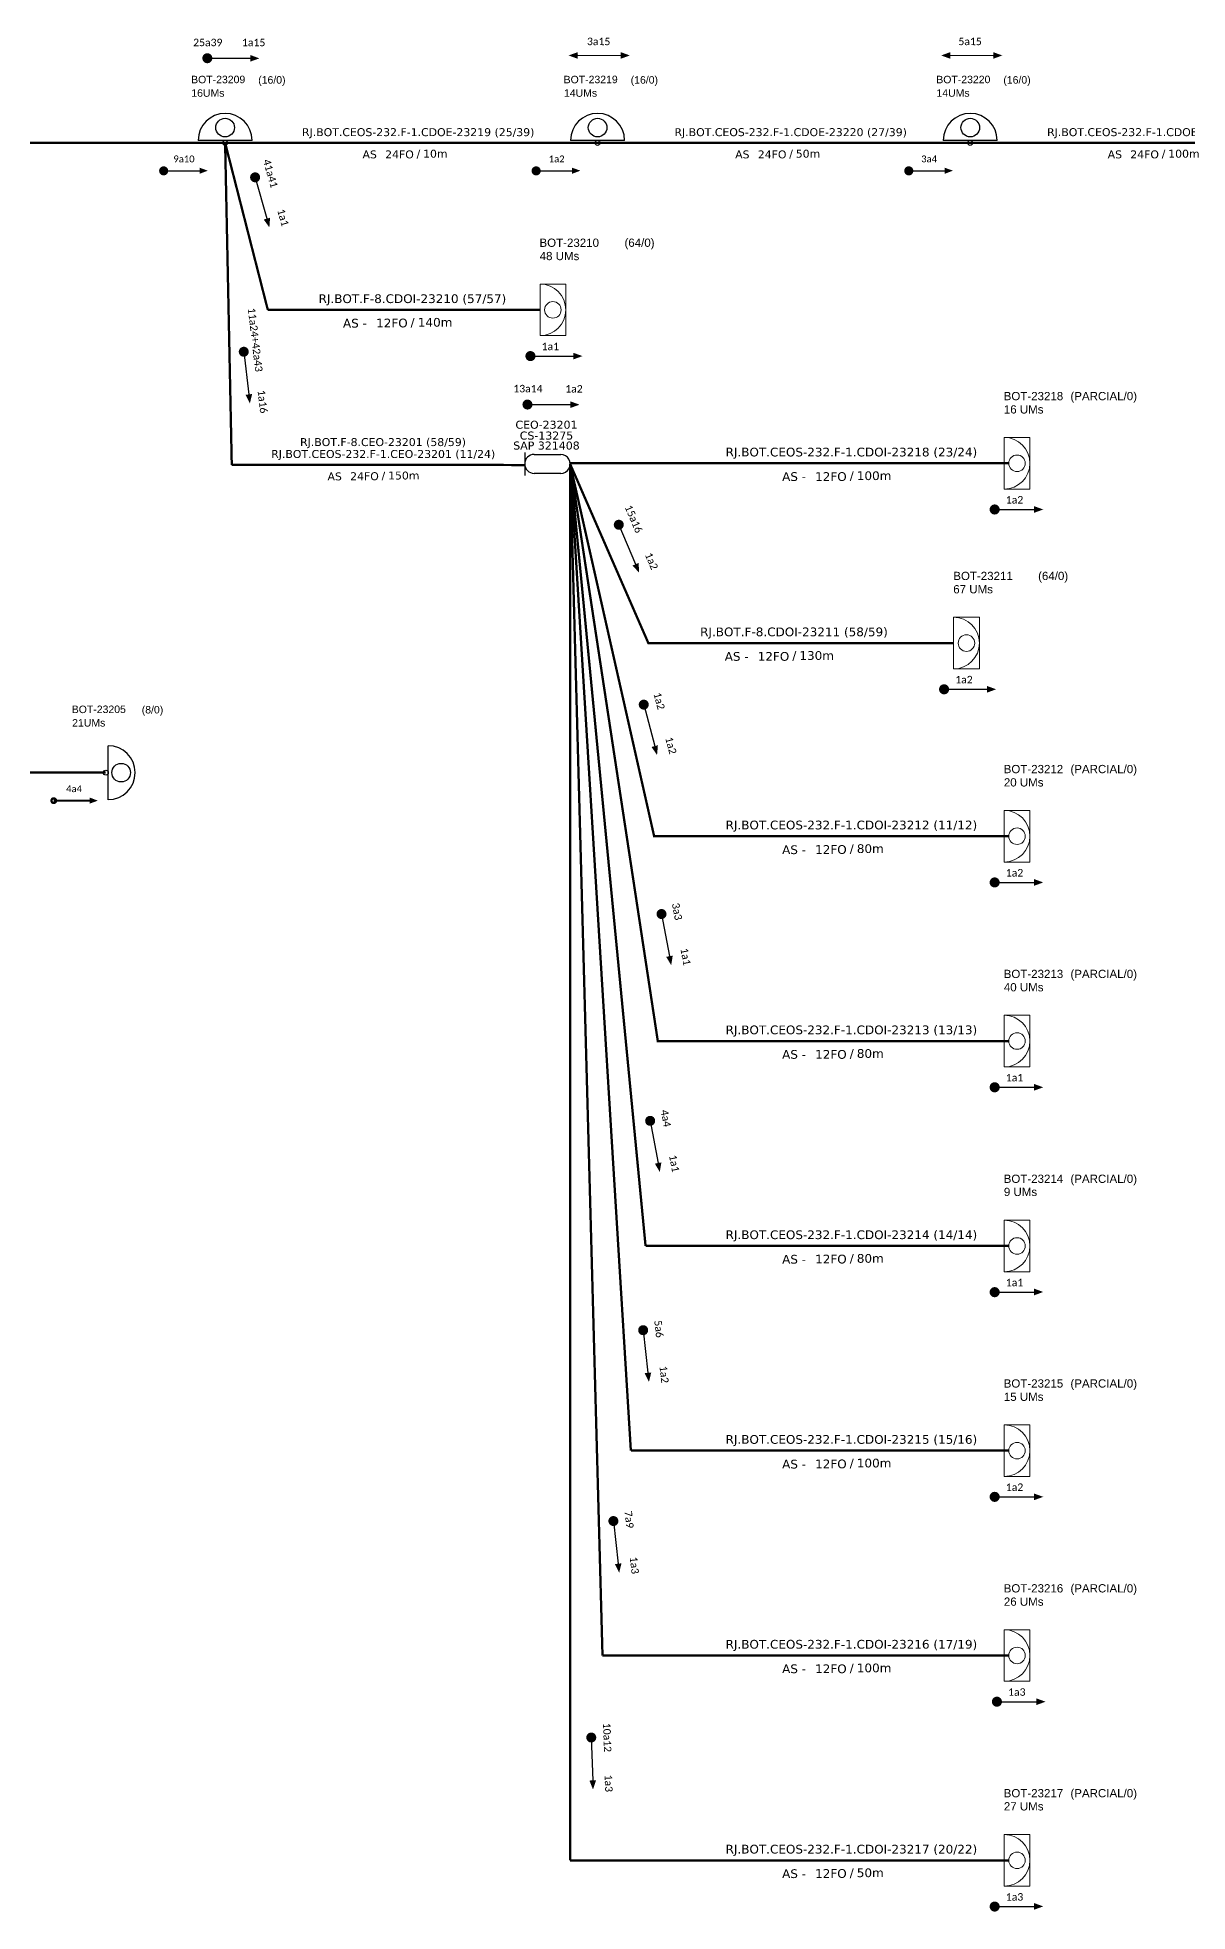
# Model space of a CAD drawing. Header units: metres. Extents: x -0.1 to 58.9, y -0.1 to 41.6.
# Drawn here: x 25.34 to 31.91, y 10.44 to 21.15 of the extents above; entities that cross this region are included whole.
import ezdxf
from ezdxf.enums import TextEntityAlignment as Align

# ---------------------------------------------------------------- set-up
doc = ezdxf.new("R2010")
doc.units = ezdxf.units.M
for name, color, linetype, lineweight in [("20.0-LEGENDA DOS CDO'S", 1, 'Continuous', 0), ('20.1-CDO_INTERIOR', 1, 'Continuous', 0), ('40.1-ETIQUETAS', 1, 'Continuous', 20)]:
    doc.layers.add(name, color=color, linetype=linetype, lineweight=lineweight)
for name, color, linetype in [('20.5-CEO', 1, 'Continuous'), ('CD a instalar', 1, 'Continuous'), ('SETA', 7, 'Continuous'), ('texto', 255, 'Continuous')]:
    doc.layers.add(name, color=color, linetype=linetype)
doc.styles.add('ARIAL', font='arial.ttf')
doc.styles.add('siredit', font='verdana.ttf')
doc.styles.get("Standard").update_dxf_attribs({"font": 'arial.ttf'})
doc.linetypes.add('FENCELINE1', pattern='A,0.25,-0.1,[133,ltypeshp.shx,S=0.1,R=0,X=-0.1,Y=0],-0.1,1', length=1.45)

# ---------------------------------------------------------------- blocks, each defined once
blk = doc.blocks.new('SETA1')
at = {"const_width": 1.1}
blk.add_lwpolyline([(-5.28, 0, 1), (-4.18, 0, 1)], format="xyb", close=True, dxfattribs=at)
at = {"layer": 'SETA'}
blk.add_lwpolyline([(-4.73, 0), (4.73, 0)], dxfattribs=at)
blk.add_solid([(4.73, 0.73), (6.74, 0), (4.73, -0.73)], dxfattribs=at)
blk = doc.blocks.new('CDOE-TEXTO PADRÃO')
at = {"layer": "20.0-LEGENDA DOS CDO'S", "color": 0, "style": 'ARIAL'}
for tag, p in [('CDO_N', (0.49, 7.39)), ('CORDOALHA', (0.5, 4.33)), ('SAP', (0.51, 1.67)), ('SPLITER_1', (0.59, -0.91)), ('SPLITER_2', (0.6, -3.55)), ('(XX-XX_F)S', (0.54, -8.29)), ('(XX-XX_L)S', (0.55, -10.83)), ('UMS', (0.55, -13.15))]:
    blk.add_attdef(tag, p, '', height=1.7, rotation=0.118, dxfattribs=at)
blk.add_attdef('FIBRAS_UTILIZADAS', text='', height=1.7, rotation=0.118, dxfattribs=at).set_placement((19.77, 7.43), align=Align.CENTER)
blk = doc.blocks.new('ETIQUETA_RS5F')
at = {"layer": '40.1-ETIQUETAS', "color": 0, "style": 'siredit'}
blk.add_text('/', height=1.5, dxfattribs=at).set_placement((1.58, -1.95), align=Align.MIDDLE_RIGHT)
for tag, p in [('ETIQUETA_R_PRIMARIA', (1.21, 4.1)), ('ETIQUETA_R_SECUNDARIA', (1.21, 2.1)), ('F_ATIVAS/F_MORTAS', (1.14, -4.24))]:
    blk.add_attdef(tag, text='', height=1.5, dxfattribs=at).set_placement(p, align=Align.MIDDLE_CENTER)
for tag, p in [('TIPO_CABO', (-6.58, -2.12)), ('CAP_CABO', (0.4, -2.09))]:
    blk.add_attdef(tag, text='', height=1.5, dxfattribs=at).set_placement(p, align=Align.MIDDLE_RIGHT)
blk.add_attdef('METROS', text='', height=1.5, dxfattribs=at).set_placement((2.14, -1.95), align=Align.MIDDLE_LEFT)
for tag, p in [('FUSÃO_1', (0.85, -8.39)), ('FUSÃO_2', (0.85, -10.6)), ('FUSÃO_3', (0.85, -12.93)), ('FUSÃO_4', (0.85, -15.14)), ('FUSÃO_5', (0.85, -17.16))]:
    blk.add_attdef(tag, text='', height=1.5, dxfattribs=at).set_placement(p, align=Align.CENTER)
blk = doc.blocks.new('CDOI_INT')
at = {"layer": '20.1-CDO_INTERIOR', "color": 0, "lineweight": 18}
blk.add_lwpolyline([(4.25, -4.25), (4.25, 4.25), (0, 4.25), (0, -4.25)], close=True, dxfattribs=at)
blk.add_circle((2.12, 0), 1.36, dxfattribs=at)
blk.add_arc((0, 0), 4.25, 270, 90, dxfattribs=at)
at = {"layer": "20.0-LEGENDA DOS CDO'S", "color": 0, "style": 'ARIAL'}
for tag, p in [('CDO_N', (-0.08, 10.38)), ('SURVEY', (-0.08, 8.2)), ('SPLITER_1', (21.18, 10.38)), ('SPLITER_2', (21.19, 8.68)), ('SAP', (-0.08, 6.23)), ('1:XX', (5.94, -2.22)), ('UMS', (5.94, -4.24))]:
    blk.add_attdef(tag, p, '', height=1.36, dxfattribs=at)
blk.add_attdef('FIBRAS_UTILIZADAS', text='', height=1.36, dxfattribs=at).set_placement((15.34, 10.38), align=Align.CENTER)
blk = doc.blocks.new('CEO_CT_DRT')
at = {"layer": '20.5-CEO', "color": 0}
for p, q in [((-1.56, 1.26), (1.8, 1.26)), ((1.8, -1.13), (-1.56, -1.13))]:
    blk.add_line(p, q, dxfattribs=at)
blk.add_lwpolyline([(-2.75, 1.51), (-2.75, -1.38)], dxfattribs=at)
for centre, start, end in [((-1.56, 0.07), 90, 270), ((1.8, 0.07), 270, 90)]:
    blk.add_arc(centre, 1.2, start, end, dxfattribs=at)
at = {"layer": '20.5-CEO', "color": 7, "style": 'siredit'}
for tag, p in [('CEO_Nº', (0.12, 5.61)), ('LOCAL', (0.12, 4.23)), ('SAP', (0.12, 2.97)), ('FIBRAS_RESERVA', (0.12, -1.94))]:
    blk.add_attdef(tag, text='', height=1.01, dxfattribs=at).set_placement(p, align=Align.TOP_CENTER)

msp = doc.modelspace()

# ---------------------------------------------------------------- linework, layer by layer
at = {"color": 7}
msp.add_line((30.827, 20.56), (30.518, 20.56), dxfattribs=at)
for points, const_width in [([(26.052, 20.386, 1), (26.078, 20.386, 1)], 0.0259), ([(28.18, 20.386, 1), (28.206, 20.386, 1)], 0.0259), ([(30.309, 20.386, 1), (30.335, 20.386, 1)], 0.0259), ([(28.146, 19.328, 1), (28.175, 19.328, 1)], 0.0285), ([(30.798, 18.452, 1), (30.827, 18.452, 1)], 0.0285), ([(30.509, 17.425, 1), (30.538, 17.425, 1)], 0.0285), ([(30.798, 16.322, 1), (30.827, 16.322, 1)], 0.0285), ([(30.798, 15.152, 1), (30.827, 15.152, 1)], 0.0285), ([(30.798, 13.982, 1), (30.827, 13.982, 1)], 0.0285), ([(30.798, 12.813, 1), (30.827, 12.813, 1)], 0.0285), ([(30.811, 11.643, 1), (30.84, 11.643, 1)], 0.0285), ([(30.798, 10.473, 1), (30.827, 10.473, 1)], 0.0285)]:
    msp.add_lwpolyline(points, format="xyb", close=True, dxfattribs=dict(const_width=const_width))
for centre, radius in [((30.673, 20.633), 0.0532), ((30.673, 20.546), 0.0143)]:
    msp.add_circle(centre, radius, dxfattribs=at)
msp.add_arc((30.673, 20.56), 0.154, 0, 180, dxfattribs=at)
at = {"layer": 'CD a instalar', "color": 7, "linetype": 'FENCELINE1', "ltscale": 7}
for p, q in [((26.57, 20.56), (26.262, 20.56)), ((28.698, 20.56), (28.39, 20.56)), ((25.748, 16.794), (25.748, 17.103))]:
    msp.add_line(p, q, dxfattribs=at)
at = {"layer": 'CD a instalar', "color": 7, "linetype": 'FENCELINE1', "ltscale": 7, "const_width": 0.0133}
for points in [[(21.477, 20.546), (26.416, 20.546)], [(26.416, 20.546), (26.66, 19.592)], [(26.416, 20.546), (26.454, 18.707)], [(26.416, 20.546), (28.544, 20.546)], [(28.544, 20.546), (30.673, 20.546)], [(30.673, 20.546), (32.801, 20.546)], [(26.66, 19.592), (28.215, 19.592)], [(26.454, 18.707), (28.128, 18.706)], [(28.387, 18.712), (28.834, 17.689), (30.578, 17.689)], [(23.606, 16.949), (25.734, 16.949)], [(25.437, 16.789), (25.659, 16.789)]]:
    msp.add_lwpolyline(points, dxfattribs=at)
at = {"layer": 'CD a instalar', "color": 8, "linetype": 'FENCELINE1', "ltscale": 7}
for points in [[(28.387, 18.716, 0.0133, 0.0133, 0), (28.387, 18.716, 0.0133, 0.0133, 0), (30.894, 18.716, 0.0133, 0.0133, 0)], [(28.387, 18.712, 0.0133, 0.0133, 0), (28.867, 16.586, 0.0133, 0.0133, 0), (30.894, 16.586, 0.0133, 0.0133, 0)], [(28.387, 18.712, 0.0133, 0.0133, 0), (28.888, 15.416, 0.0133, 0.0133, 0), (30.894, 15.416, 0.0133, 0.0133, 0)], [(28.387, 18.712, 0.0133, 0.0133, 0), (28.818, 14.246, 0.0133, 0.0133, 0)], [(28.387, 18.712, 0.0133, 0.0133, 0), (28.734, 13.077, 0.0133, 0.0133, 0)], [(28.818, 14.246, 0.0133, 0.0133, 0), (28.818, 14.246, 0.0133, 0.0133, 0), (30.894, 14.247, 0.0133, 0.0133, 0)], [(28.734, 13.077, 0.0133, 0.0133, 0), (28.734, 13.077, 0.0133, 0.0133, 0), (30.894, 13.077, 0.0133, 0.0133, 0)], [(28.572, 11.907, 0.0133, 0.0133, 0), (28.572, 11.907, 0.0133, 0.0133, 0), (30.894, 11.907, 0.0133, 0.0133, 0)], [(28.387, 10.737, 0.0133, 0.0133, 0), (28.387, 10.737, 0.0133, 0.0133, 0), (30.894, 10.737, 0.0133, 0.0133, 0)]]:
    msp.add_lwpolyline(points, format="xyseb", dxfattribs=at)
at = {"layer": 'CD a instalar', "color": 8, "linetype": 'FENCELINE1', "ltscale": 7, "const_width": 0.0133}
for points in [[(28.572, 11.907), (28.387, 18.712)], [(28.387, 10.737), (28.387, 18.712)]]:
    msp.add_lwpolyline(points, dxfattribs=at)
at = {"layer": 'CD a instalar', "color": 7, "linetype": 'FENCELINE1', "ltscale": 7, "const_width": 0.0133}
msp.add_lwpolyline([(25.424, 16.789, 1), (25.45, 16.789, 1)], format="xyb", close=True, dxfattribs=at)
at = {"layer": 'CD a instalar', "color": 7, "linetype": 'FENCELINE1', "ltscale": 7}
for centre, radius in [((26.416, 20.633), 0.0532), ((28.544, 20.633), 0.0532), ((26.416, 20.546), 0.0143), ((28.544, 20.546), 0.0143), ((25.734, 16.949), 0.0143), ((25.822, 16.949), 0.0532)]:
    msp.add_circle(centre, radius, dxfattribs=at)
for centre, start, end in [((26.416, 20.56), 0, 180), ((28.544, 20.56), 0, 180), ((25.748, 16.949), 270, 90)]:
    msp.add_arc(centre, 0.154, start, end, dxfattribs=at)
msp.add_solid([(25.642, 16.807), (25.689, 16.789), (25.642, 16.772)], dxfattribs=at)
at = {"layer": 'SETA'}
for points in [[(28.431, 21.046), (28.676, 21.045)], [(30.559, 21.046), (30.804, 21.045)], [(26.065, 20.386), (26.288, 20.386)], [(28.193, 20.386), (28.416, 20.386)], [(30.322, 20.386), (30.544, 20.386)], [(28.16, 19.328), (28.405, 19.328)], [(30.812, 18.452), (31.057, 18.452)], [(30.524, 17.425), (30.769, 17.425)], [(30.812, 16.322), (31.057, 16.322)], [(30.812, 15.152), (31.057, 15.152)], [(30.812, 13.982), (31.057, 13.982)], [(30.812, 12.813), (31.057, 12.813)], [(30.825, 11.643), (31.07, 11.643)], [(30.812, 10.473), (31.057, 10.473)]]:
    msp.add_lwpolyline(points, dxfattribs=at)
for points in [[(28.431, 21.064), (28.378, 21.045), (28.431, 21.026)], [(28.676, 21.064), (28.728, 21.045), (28.676, 21.026)], [(30.559, 21.064), (30.507, 21.045), (30.559, 21.026)], [(30.804, 21.064), (30.856, 21.045), (30.804, 21.026)], [(26.27, 20.404), (26.317, 20.387), (26.27, 20.369)], [(28.398, 20.404), (28.446, 20.387), (28.398, 20.369)], [(30.527, 20.404), (30.574, 20.387), (30.527, 20.369)], [(28.405, 19.347), (28.458, 19.328), (28.405, 19.309)], [(31.038, 18.471), (31.09, 18.452), (31.038, 18.433)], [(30.769, 17.444), (30.821, 17.425), (30.769, 17.406)], [(31.038, 16.341), (31.09, 16.322), (31.038, 16.303)], [(31.038, 15.171), (31.09, 15.152), (31.038, 15.133)], [(31.038, 14.002), (31.09, 13.983), (31.038, 13.964)], [(31.038, 12.832), (31.09, 12.813), (31.038, 12.794)], [(31.051, 11.662), (31.103, 11.643), (31.051, 11.624)], [(31.038, 10.493), (31.09, 10.474), (31.038, 10.455)]]:
    msp.add_solid(points, dxfattribs=at)

# ---------------------------------------------------------------- block references
at = {"layer": '40.1-ETIQUETAS', "color": 7}
ref = msp.add_blockref('CDOI_INT', (28.215, 19.592), dxfattribs=dict(at, xscale=0.03465394830405618, yscale=0.03465394830405322, zscale=0.03465394830405451))
ref.add_attrib('CDO_N', 'BOT-23210', (28.212, 19.952), dxfattribs={"layer": "20.0-LEGENDA DOS CDO'S", "color": 0, "height": 0.0471, "style": 'ARIAL'})
ref.add_attrib('FIBRAS_UTILIZADAS', '    (64/0)', dxfattribs={"layer": "20.0-LEGENDA DOS CDO'S", "color": 0, "height": 0.0471, "style": 'ARIAL'}).set_placement((28.747, 19.952), align=Align.CENTER)
ref.add_attrib('SURVEY', '48 UMs', (28.213, 19.876), dxfattribs={"layer": "20.0-LEGENDA DOS CDO'S", "color": 0, "height": 0.0471, "style": 'ARIAL'})
at = {"layer": '40.1-ETIQUETAS', "color": 8}
ref = msp.add_blockref('CDOI_INT', (30.867, 18.716), dxfattribs=dict(at, xscale=0.03465394830405618, yscale=0.03465394830405322, zscale=0.03465394830405451))
ref.add_attrib('CDO_N', 'BOT-23218', (30.864, 19.076), dxfattribs={"layer": "20.0-LEGENDA DOS CDO'S", "color": 0, "height": 0.0471, "style": 'ARIAL'})
ref.add_attrib('FIBRAS_UTILIZADAS', '    (PARCIAL/0)', dxfattribs={"layer": "20.0-LEGENDA DOS CDO'S", "color": 0, "height": 0.04714, "style": 'ARIAL'}).set_placement((31.399, 19.076), align=Align.CENTER)
ref.add_attrib('SURVEY', '16 UMs', (30.865, 19), dxfattribs={"layer": "20.0-LEGENDA DOS CDO'S", "color": 0, "height": 0.0471, "style": 'ARIAL'})
ref = msp.add_blockref('CDOI_INT', (30.867, 16.586), dxfattribs=dict(at, xscale=0.03465394830405618, yscale=0.03465394830405322, zscale=0.03465394830405451))
ref.add_attrib('CDO_N', 'BOT-23212', (30.864, 16.946), dxfattribs={"layer": "20.0-LEGENDA DOS CDO'S", "color": 0, "height": 0.0471, "style": 'ARIAL'})
ref.add_attrib('FIBRAS_UTILIZADAS', '    (PARCIAL/0)', dxfattribs={"layer": "20.0-LEGENDA DOS CDO'S", "color": 0, "height": 0.04714, "style": 'ARIAL'}).set_placement((31.399, 16.946), align=Align.CENTER)
ref.add_attrib('SURVEY', '20 UMs', (30.865, 16.87), dxfattribs={"layer": "20.0-LEGENDA DOS CDO'S", "color": 0, "height": 0.0471, "style": 'ARIAL'})
ref = msp.add_blockref('CDOI_INT', (30.867, 15.416), dxfattribs=dict(at, xscale=0.03465394830405618, yscale=0.03465394830405322, zscale=0.03465394830405451))
ref.add_attrib('CDO_N', 'BOT-23213', (30.864, 15.776), dxfattribs={"layer": "20.0-LEGENDA DOS CDO'S", "color": 0, "height": 0.0471, "style": 'ARIAL'})
ref.add_attrib('FIBRAS_UTILIZADAS', '    (PARCIAL/0)', dxfattribs={"layer": "20.0-LEGENDA DOS CDO'S", "color": 0, "height": 0.04714, "style": 'ARIAL'}).set_placement((31.399, 15.776), align=Align.CENTER)
ref.add_attrib('SURVEY', '40 UMs', (30.865, 15.7), dxfattribs={"layer": "20.0-LEGENDA DOS CDO'S", "color": 0, "height": 0.0471, "style": 'ARIAL'})
ref = msp.add_blockref('CDOI_INT', (30.867, 14.246), dxfattribs=dict(at, xscale=0.03465394830405618, yscale=0.03465394830405322, zscale=0.03465394830405451))
ref.add_attrib('CDO_N', 'BOT-23214', (30.864, 14.606), dxfattribs={"layer": "20.0-LEGENDA DOS CDO'S", "color": 0, "height": 0.0471, "style": 'ARIAL'})
ref.add_attrib('FIBRAS_UTILIZADAS', '    (PARCIAL/0)', dxfattribs={"layer": "20.0-LEGENDA DOS CDO'S", "color": 0, "height": 0.04714, "style": 'ARIAL'}).set_placement((31.399, 14.606), align=Align.CENTER)
ref.add_attrib('SURVEY', '9 UMs', (30.865, 14.531), dxfattribs={"layer": "20.0-LEGENDA DOS CDO'S", "color": 0, "height": 0.0471, "style": 'ARIAL'})
ref = msp.add_blockref('CDOI_INT', (30.867, 13.077), dxfattribs=dict(at, xscale=0.03465394830405618, yscale=0.03465394830405322, zscale=0.03465394830405451))
ref.add_attrib('CDO_N', 'BOT-23215', (30.864, 13.437), dxfattribs={"layer": "20.0-LEGENDA DOS CDO'S", "color": 0, "height": 0.0471, "style": 'ARIAL'})
ref.add_attrib('FIBRAS_UTILIZADAS', '    (PARCIAL/0)', dxfattribs={"layer": "20.0-LEGENDA DOS CDO'S", "color": 0, "height": 0.04714, "style": 'ARIAL'}).set_placement((31.399, 13.437), align=Align.CENTER)
ref.add_attrib('SURVEY', '15 UMs', (30.865, 13.361), dxfattribs={"layer": "20.0-LEGENDA DOS CDO'S", "color": 0, "height": 0.0471, "style": 'ARIAL'})
ref = msp.add_blockref('CDOI_INT', (30.867, 11.907), dxfattribs=dict(at, xscale=0.03465394830405618, yscale=0.03465394830405322, zscale=0.03465394830405451))
ref.add_attrib('CDO_N', 'BOT-23216', (30.864, 12.267), dxfattribs={"layer": "20.0-LEGENDA DOS CDO'S", "color": 0, "height": 0.0471, "style": 'ARIAL'})
ref.add_attrib('FIBRAS_UTILIZADAS', '    (PARCIAL/0)', dxfattribs={"layer": "20.0-LEGENDA DOS CDO'S", "color": 0, "height": 0.04714, "style": 'ARIAL'}).set_placement((31.399, 12.267), align=Align.CENTER)
ref.add_attrib('SURVEY', '26 UMs', (30.865, 12.191), dxfattribs={"layer": "20.0-LEGENDA DOS CDO'S", "color": 0, "height": 0.0471, "style": 'ARIAL'})
ref = msp.add_blockref('CDOI_INT', (30.867, 10.737), dxfattribs=dict(at, xscale=0.03465394830405618, yscale=0.03465394830405322, zscale=0.03465394830405451))
ref.add_attrib('CDO_N', 'BOT-23217', (30.864, 11.097), dxfattribs={"layer": "20.0-LEGENDA DOS CDO'S", "color": 0, "height": 0.0471, "style": 'ARIAL'})
ref.add_attrib('FIBRAS_UTILIZADAS', '    (PARCIAL/0)', dxfattribs={"layer": "20.0-LEGENDA DOS CDO'S", "color": 0, "height": 0.04714, "style": 'ARIAL'}).set_placement((31.399, 11.097), align=Align.CENTER)
ref.add_attrib('SURVEY', '27 UMs', (30.865, 11.022), dxfattribs={"layer": "20.0-LEGENDA DOS CDO'S", "color": 0, "height": 0.0471, "style": 'ARIAL'})
at = {"layer": 'CD a instalar', "color": 7, "linetype": 'FENCELINE1', "ltscale": 7}
ref = msp.add_blockref('CDOE-TEXTO PADRÃO', (26.406, 20.599), dxfattribs=dict(at, xscale=0.02519424007415771, yscale=0.02519424007415771, zscale=0.02519424007415771))
ref.add_attrib('CDO_N', 'BOT-23209', (26.222, 20.886), dxfattribs={"layer": "20.0-LEGENDA DOS CDO'S", "color": 0, "height": 0.0428, "rotation": 0.118, "style": 'ARIAL'})
ref.add_attrib('CORDOALHA', '16UMs', (26.223, 20.809), dxfattribs={"layer": "20.0-LEGENDA DOS CDO'S", "color": 0, "height": 0.0428, "rotation": 0.118, "style": 'ARIAL'})
ref.add_attrib('FIBRAS_UTILIZADAS', '       (16/0)', dxfattribs={"layer": "20.0-LEGENDA DOS CDO'S", "color": 0, "height": 0.04283, "rotation": 0.118, "style": 'ARIAL'}).set_placement((26.625, 20.884), align=Align.CENTER)
ref = msp.add_blockref('CDOE-TEXTO PADRÃO', (28.534, 20.599), dxfattribs=dict(at, xscale=0.02519424007415771, yscale=0.02519424007415771, zscale=0.02519424007415771))
ref.add_attrib('CDO_N', 'BOT-23219', (28.35, 20.886), dxfattribs={"layer": "20.0-LEGENDA DOS CDO'S", "color": 0, "height": 0.0428, "rotation": 0.118, "style": 'ARIAL'})
ref.add_attrib('CORDOALHA', '14UMs', (28.352, 20.809), dxfattribs={"layer": "20.0-LEGENDA DOS CDO'S", "color": 0, "height": 0.0428, "rotation": 0.118, "style": 'ARIAL'})
ref.add_attrib('FIBRAS_UTILIZADAS', '       (16/0)', dxfattribs={"layer": "20.0-LEGENDA DOS CDO'S", "color": 0, "height": 0.04283, "rotation": 0.118, "style": 'ARIAL'}).set_placement((28.753, 20.884), align=Align.CENTER)
ref = msp.add_blockref('CDOE-TEXTO PADRÃO', (30.663, 20.599), dxfattribs=dict(at, xscale=0.02519424007415771, yscale=0.02519424007415771, zscale=0.02519424007415771))
ref.add_attrib('CDO_N', 'BOT-23220', (30.479, 20.886), dxfattribs={"layer": "20.0-LEGENDA DOS CDO'S", "color": 0, "height": 0.0428, "rotation": 0.118, "style": 'ARIAL'})
ref.add_attrib('CORDOALHA', '14UMs', (30.48, 20.809), dxfattribs={"layer": "20.0-LEGENDA DOS CDO'S", "color": 0, "height": 0.0428, "rotation": 0.118, "style": 'ARIAL'})
ref.add_attrib('FIBRAS_UTILIZADAS', '       (16/0)', dxfattribs={"layer": "20.0-LEGENDA DOS CDO'S", "color": 0, "height": 0.04283, "rotation": 0.118, "style": 'ARIAL'}).set_placement((30.882, 20.884), align=Align.CENTER)
ref = msp.add_blockref('ETIQUETA_RS5F', (27.483, 20.543), dxfattribs=dict(at, xscale=0.03023308761119406, yscale=0.03023308761119406, zscale=0.03023308761119404))
ref.add_attrib('ETIQUETA_R_SECUNDARIA', 'RJ.BOT.CEOS-232.F-1.CDOE-23219 (25/39)', dxfattribs={"layer": '40.1-ETIQUETAS', "color": 0, "height": 0.04535, "style": 'siredit'}).set_placement((27.519, 20.607), align=Align.MIDDLE_CENTER)
ref.add_attrib('TIPO_CABO', 'AS', dxfattribs={"layer": '40.1-ETIQUETAS', "color": 0, "height": 0.0453, "style": 'siredit'}).set_placement((27.283, 20.48), align=Align.MIDDLE_RIGHT)
ref.add_attrib('CAP_CABO', '24FO', dxfattribs={"layer": '40.1-ETIQUETAS', "color": 0, "height": 0.0453, "style": 'siredit'}).set_placement((27.494, 20.48), align=Align.MIDDLE_RIGHT)
ref.add_attrib('METROS', '10m', dxfattribs={"layer": '40.1-ETIQUETAS', "color": 0, "height": 0.0453, "style": 'siredit'}).set_placement((27.547, 20.484), align=Align.MIDDLE_LEFT)
ref = msp.add_blockref('ETIQUETA_RS5F', (29.612, 20.543), dxfattribs=dict(at, xscale=0.03023308761119406, yscale=0.03023308761119406, zscale=0.03023308761119404))
ref.add_attrib('ETIQUETA_R_SECUNDARIA', 'RJ.BOT.CEOS-232.F-1.CDOE-23220 (27/39)', dxfattribs={"layer": '40.1-ETIQUETAS', "color": 0, "height": 0.04535, "style": 'siredit'}).set_placement((29.647, 20.607), align=Align.MIDDLE_CENTER)
ref.add_attrib('TIPO_CABO', 'AS', dxfattribs={"layer": '40.1-ETIQUETAS', "color": 0, "height": 0.0453, "style": 'siredit'}).set_placement((29.412, 20.48), align=Align.MIDDLE_RIGHT)
ref.add_attrib('CAP_CABO', '24FO', dxfattribs={"layer": '40.1-ETIQUETAS', "color": 0, "height": 0.0453, "style": 'siredit'}).set_placement((29.623, 20.48), align=Align.MIDDLE_RIGHT)
ref.add_attrib('METROS', '50m', dxfattribs={"layer": '40.1-ETIQUETAS', "color": 0, "height": 0.0453, "style": 'siredit'}).set_placement((29.676, 20.484), align=Align.MIDDLE_LEFT)
ref = msp.add_blockref('ETIQUETA_RS5F', (31.74, 20.543), dxfattribs=dict(at, xscale=0.03023308761119406, yscale=0.03023308761119406, zscale=0.03023308761119404))
ref.add_attrib('ETIQUETA_R_SECUNDARIA', 'RJ.BOT.CEOS-232.F-1.CDOE-23221 (29/39)', dxfattribs={"layer": '40.1-ETIQUETAS', "color": 0, "height": 0.04535, "style": 'siredit'}).set_placement((31.776, 20.607), align=Align.MIDDLE_CENTER)
ref.add_attrib('TIPO_CABO', 'AS', dxfattribs={"layer": '40.1-ETIQUETAS', "color": 0, "height": 0.0453, "style": 'siredit'}).set_placement((31.54, 20.48), align=Align.MIDDLE_RIGHT)
ref.add_attrib('CAP_CABO', '24FO', dxfattribs={"layer": '40.1-ETIQUETAS', "color": 0, "height": 0.0453, "style": 'siredit'}).set_placement((31.751, 20.48), align=Align.MIDDLE_RIGHT)
ref.add_attrib('METROS', '100m', dxfattribs={"layer": '40.1-ETIQUETAS', "color": 0, "height": 0.0453, "style": 'siredit'}).set_placement((31.804, 20.484), align=Align.MIDDLE_LEFT)
ref = msp.add_blockref('ETIQUETA_RS5F', (27.446, 19.586), dxfattribs=dict(at, xscale=0.0332563964125191, yscale=0.0332563964125191, zscale=0.03325639641251824))
ref.add_attrib('ETIQUETA_R_PRIMARIA', 'RJ.BOT.F-8.CDOI-23210 (57/57)', dxfattribs={"layer": '40.1-ETIQUETAS', "color": 0, "height": 0.04988, "style": 'siredit'}).set_placement((27.486, 19.656), align=Align.MIDDLE_CENTER)
ref.add_attrib('TIPO_CABO', 'AS -', dxfattribs={"layer": '40.1-ETIQUETAS', "color": 0, "height": 0.0499, "style": 'siredit'}).set_placement((27.226, 19.516), align=Align.MIDDLE_RIGHT)
ref.add_attrib('CAP_CABO', '12FO', dxfattribs={"layer": '40.1-ETIQUETAS', "color": 0, "height": 0.0499, "style": 'siredit'}).set_placement((27.459, 19.517), align=Align.MIDDLE_RIGHT)
ref.add_attrib('METROS', '140m', dxfattribs={"layer": '40.1-ETIQUETAS', "color": 0, "height": 0.0499, "style": 'siredit'}).set_placement((27.517, 19.521), align=Align.MIDDLE_LEFT)
ref = msp.add_blockref('CEO_CT_DRT', (28.252, 18.709), dxfattribs=dict(at, xscale=0.04508031902266208, yscale=0.045080319022662, zscale=0.04508031902266135, rotation=359.9999964697347))
ref.add_attrib('CEO_Nº', 'CEO-23201', dxfattribs={"layer": '20.5-CEO', "color": 7, "height": 0.0457, "rotation": 360, "style": 'siredit'}).set_placement((28.252, 18.959), align=Align.TOP_CENTER)
ref.add_attrib('LOCAL', 'CS-13275', dxfattribs={"layer": '20.5-CEO', "color": 7, "height": 0.0457, "rotation": 360, "style": 'siredit'}).set_placement((28.252, 18.897), align=Align.TOP_CENTER)
ref.add_attrib('SAP', 'SAP 321408', dxfattribs={"layer": '20.5-CEO', "color": 7, "height": 0.0457, "rotation": 360, "style": 'siredit'}).set_placement((28.252, 18.84), align=Align.TOP_CENTER)
ref = msp.add_blockref('ETIQUETA_RS5F', (27.283, 18.705), dxfattribs=dict(at, xscale=0.03023308761119406, yscale=0.03023308761119406, zscale=0.03023308761119404))
ref.add_attrib('ETIQUETA_R_PRIMARIA', 'RJ.BOT.F-8.CEO-23201 (58/59)', dxfattribs={"layer": '40.1-ETIQUETAS', "color": 0, "height": 0.04535, "style": 'siredit'}).set_placement((27.318, 18.837), align=Align.MIDDLE_CENTER)
ref.add_attrib('ETIQUETA_R_SECUNDARIA', 'RJ.BOT.CEOS-232.F-1.CEO-23201 (11/24)', dxfattribs={"layer": '40.1-ETIQUETAS', "color": 0, "height": 0.04535, "style": 'siredit'}).set_placement((27.319, 18.769), align=Align.MIDDLE_CENTER)
ref.add_attrib('TIPO_CABO', 'AS', dxfattribs={"layer": '40.1-ETIQUETAS', "color": 0, "height": 0.0453, "style": 'siredit'}).set_placement((27.083, 18.641), align=Align.MIDDLE_RIGHT)
ref.add_attrib('CAP_CABO', '24FO', dxfattribs={"layer": '40.1-ETIQUETAS', "color": 0, "height": 0.0453, "style": 'siredit'}).set_placement((27.294, 18.642), align=Align.MIDDLE_RIGHT)
ref.add_attrib('METROS', '150m', dxfattribs={"layer": '40.1-ETIQUETAS', "color": 0, "height": 0.0453, "style": 'siredit'}).set_placement((27.347, 18.646), align=Align.MIDDLE_LEFT)
at = {"layer": 'CD a instalar', "color": 8}
ref = msp.add_blockref('ETIQUETA_RS5F', (29.955, 18.71), dxfattribs=dict(at, xscale=0.0332563964125191, yscale=0.0332563964125191, zscale=0.03325639641251824))
ref.add_attrib('ETIQUETA_R_PRIMARIA', 'RJ.BOT.CEOS-232.F-1.CDOI-23218 (23/24)', dxfattribs={"layer": '40.1-ETIQUETAS', "color": 0, "height": 0.04988, "style": 'siredit'}).set_placement((29.994, 18.78), align=Align.MIDDLE_CENTER)
ref.add_attrib('TIPO_CABO', 'AS -', dxfattribs={"layer": '40.1-ETIQUETAS', "color": 0, "height": 0.0499, "style": 'siredit'}).set_placement((29.735, 18.64), align=Align.MIDDLE_RIGHT)
ref.add_attrib('CAP_CABO', '12FO', dxfattribs={"layer": '40.1-ETIQUETAS', "color": 0, "height": 0.0499, "style": 'siredit'}).set_placement((29.967, 18.64), align=Align.MIDDLE_RIGHT)
ref.add_attrib('METROS', '100m', dxfattribs={"layer": '40.1-ETIQUETAS', "color": 0, "height": 0.0499, "style": 'siredit'}).set_placement((30.025, 18.645), align=Align.MIDDLE_LEFT)
at = {"layer": 'CD a instalar', "color": 7, "linetype": 'FENCELINE1', "ltscale": 7}
ref = msp.add_blockref('CDOI_INT', (30.578, 17.689), dxfattribs=dict(at, xscale=0.03465394830405618, yscale=0.03465394830405322, zscale=0.03465394830405451))
ref.add_attrib('CDO_N', 'BOT-23211', (30.576, 18.049), dxfattribs={"layer": "20.0-LEGENDA DOS CDO'S", "color": 0, "height": 0.0471, "style": 'ARIAL'})
ref.add_attrib('FIBRAS_UTILIZADAS', '    (64/0)', dxfattribs={"layer": "20.0-LEGENDA DOS CDO'S", "color": 0, "height": 0.0471, "style": 'ARIAL'}).set_placement((31.11, 18.049), align=Align.CENTER)
ref.add_attrib('SURVEY', '67 UMs', (30.576, 17.973), dxfattribs={"layer": "20.0-LEGENDA DOS CDO'S", "color": 0, "height": 0.0471, "style": 'ARIAL'})
ref = msp.add_blockref('ETIQUETA_RS5F', (29.627, 17.683), dxfattribs=dict(at, xscale=0.0332563964125191, yscale=0.0332563964125191, zscale=0.03325639641251824))
ref.add_attrib('ETIQUETA_R_PRIMARIA', 'RJ.BOT.F-8.CDOI-23211 (58/59)', dxfattribs={"layer": '40.1-ETIQUETAS', "color": 0, "height": 0.04988, "style": 'siredit'}).set_placement((29.666, 17.753), align=Align.MIDDLE_CENTER)
ref.add_attrib('TIPO_CABO', 'AS -', dxfattribs={"layer": '40.1-ETIQUETAS', "color": 0, "height": 0.0499, "style": 'siredit'}).set_placement((29.407, 17.613), align=Align.MIDDLE_RIGHT)
ref.add_attrib('CAP_CABO', '12FO', dxfattribs={"layer": '40.1-ETIQUETAS', "color": 0, "height": 0.0499, "style": 'siredit'}).set_placement((29.639, 17.613), align=Align.MIDDLE_RIGHT)
ref.add_attrib('METROS', '130m', dxfattribs={"layer": '40.1-ETIQUETAS', "color": 0, "height": 0.0499, "style": 'siredit'}).set_placement((29.697, 17.618), align=Align.MIDDLE_LEFT)
ref = msp.add_blockref('CDOE-TEXTO PADRÃO', (25.724, 17.002), dxfattribs=dict(at, xscale=0.02519424007415771, yscale=0.02519424007415771, zscale=0.02519424007415771))
ref.add_attrib('CDO_N', 'BOT-23205', (25.54, 17.289), dxfattribs={"layer": "20.0-LEGENDA DOS CDO'S", "color": 0, "height": 0.0428, "rotation": 0.118, "style": 'ARIAL'})
ref.add_attrib('CORDOALHA', '21UMs', (25.542, 17.212), dxfattribs={"layer": "20.0-LEGENDA DOS CDO'S", "color": 0, "height": 0.0428, "rotation": 0.118, "style": 'ARIAL'})
ref.add_attrib('FIBRAS_UTILIZADAS', '       (8/0)', dxfattribs={"layer": "20.0-LEGENDA DOS CDO'S", "color": 0, "height": 0.04283, "rotation": 0.118, "style": 'ARIAL'}).set_placement((25.943, 17.287), align=Align.CENTER)
at = {"layer": 'CD a instalar', "color": 8}
ref = msp.add_blockref('ETIQUETA_RS5F', (29.955, 16.58), dxfattribs=dict(at, xscale=0.0332563964125191, yscale=0.0332563964125191, zscale=0.03325639641251824))
ref.add_attrib('ETIQUETA_R_PRIMARIA', 'RJ.BOT.CEOS-232.F-1.CDOI-23212 (11/12)', dxfattribs={"layer": '40.1-ETIQUETAS', "color": 0, "height": 0.04988, "style": 'siredit'}).set_placement((29.994, 16.65), align=Align.MIDDLE_CENTER)
ref.add_attrib('TIPO_CABO', 'AS -', dxfattribs={"layer": '40.1-ETIQUETAS', "color": 0, "height": 0.0499, "style": 'siredit'}).set_placement((29.735, 16.509), align=Align.MIDDLE_RIGHT)
ref.add_attrib('CAP_CABO', '12FO', dxfattribs={"layer": '40.1-ETIQUETAS', "color": 0, "height": 0.0499, "style": 'siredit'}).set_placement((29.967, 16.51), align=Align.MIDDLE_RIGHT)
ref.add_attrib('METROS', '80m', dxfattribs={"layer": '40.1-ETIQUETAS', "color": 0, "height": 0.0499, "style": 'siredit'}).set_placement((30.025, 16.515), align=Align.MIDDLE_LEFT)
ref = msp.add_blockref('ETIQUETA_RS5F', (29.955, 15.41), dxfattribs=dict(at, xscale=0.0332563964125191, yscale=0.0332563964125191, zscale=0.03325639641251824))
ref.add_attrib('ETIQUETA_R_PRIMARIA', 'RJ.BOT.CEOS-232.F-1.CDOI-23213 (13/13)', dxfattribs={"layer": '40.1-ETIQUETAS', "color": 0, "height": 0.04988, "style": 'siredit'}).set_placement((29.994, 15.48), align=Align.MIDDLE_CENTER)
ref.add_attrib('TIPO_CABO', 'AS -', dxfattribs={"layer": '40.1-ETIQUETAS', "color": 0, "height": 0.0499, "style": 'siredit'}).set_placement((29.735, 15.34), align=Align.MIDDLE_RIGHT)
ref.add_attrib('CAP_CABO', '12FO', dxfattribs={"layer": '40.1-ETIQUETAS', "color": 0, "height": 0.0499, "style": 'siredit'}).set_placement((29.967, 15.34), align=Align.MIDDLE_RIGHT)
ref.add_attrib('METROS', '80m', dxfattribs={"layer": '40.1-ETIQUETAS', "color": 0, "height": 0.0499, "style": 'siredit'}).set_placement((30.025, 15.345), align=Align.MIDDLE_LEFT)
ref = msp.add_blockref('ETIQUETA_RS5F', (29.955, 14.24), dxfattribs=dict(at, xscale=0.0332563964125191, yscale=0.0332563964125191, zscale=0.03325639641251824))
ref.add_attrib('ETIQUETA_R_PRIMARIA', 'RJ.BOT.CEOS-232.F-1.CDOI-23214 (14/14)', dxfattribs={"layer": '40.1-ETIQUETAS', "color": 0, "height": 0.04988, "style": 'siredit'}).set_placement((29.994, 14.31), align=Align.MIDDLE_CENTER)
ref.add_attrib('TIPO_CABO', 'AS -', dxfattribs={"layer": '40.1-ETIQUETAS', "color": 0, "height": 0.0499, "style": 'siredit'}).set_placement((29.735, 14.17), align=Align.MIDDLE_RIGHT)
ref.add_attrib('CAP_CABO', '12FO', dxfattribs={"layer": '40.1-ETIQUETAS', "color": 0, "height": 0.0499, "style": 'siredit'}).set_placement((29.967, 14.171), align=Align.MIDDLE_RIGHT)
ref.add_attrib('METROS', '80m', dxfattribs={"layer": '40.1-ETIQUETAS', "color": 0, "height": 0.0499, "style": 'siredit'}).set_placement((30.025, 14.175), align=Align.MIDDLE_LEFT)
ref = msp.add_blockref('ETIQUETA_RS5F', (29.955, 13.071), dxfattribs=dict(at, xscale=0.0332563964125191, yscale=0.0332563964125191, zscale=0.03325639641251824))
ref.add_attrib('ETIQUETA_R_PRIMARIA', 'RJ.BOT.CEOS-232.F-1.CDOI-23215 (15/16)', dxfattribs={"layer": '40.1-ETIQUETAS', "color": 0, "height": 0.04988, "style": 'siredit'}).set_placement((29.994, 13.141), align=Align.MIDDLE_CENTER)
ref.add_attrib('TIPO_CABO', 'AS -', dxfattribs={"layer": '40.1-ETIQUETAS', "color": 0, "height": 0.0499, "style": 'siredit'}).set_placement((29.735, 13), align=Align.MIDDLE_RIGHT)
ref.add_attrib('CAP_CABO', '12FO', dxfattribs={"layer": '40.1-ETIQUETAS', "color": 0, "height": 0.0499, "style": 'siredit'}).set_placement((29.967, 13.001), align=Align.MIDDLE_RIGHT)
ref.add_attrib('METROS', '100m', dxfattribs={"layer": '40.1-ETIQUETAS', "color": 0, "height": 0.0499, "style": 'siredit'}).set_placement((30.025, 13.006), align=Align.MIDDLE_LEFT)
ref = msp.add_blockref('ETIQUETA_RS5F', (29.955, 11.901), dxfattribs=dict(at, xscale=0.0332563964125191, yscale=0.0332563964125191, zscale=0.03325639641251824))
ref.add_attrib('ETIQUETA_R_PRIMARIA', 'RJ.BOT.CEOS-232.F-1.CDOI-23216 (17/19)', dxfattribs={"layer": '40.1-ETIQUETAS', "color": 0, "height": 0.04988, "style": 'siredit'}).set_placement((29.994, 11.971), align=Align.MIDDLE_CENTER)
ref.add_attrib('TIPO_CABO', 'AS -', dxfattribs={"layer": '40.1-ETIQUETAS', "color": 0, "height": 0.0499, "style": 'siredit'}).set_placement((29.735, 11.831), align=Align.MIDDLE_RIGHT)
ref.add_attrib('CAP_CABO', '12FO', dxfattribs={"layer": '40.1-ETIQUETAS', "color": 0, "height": 0.0499, "style": 'siredit'}).set_placement((29.967, 11.831), align=Align.MIDDLE_RIGHT)
ref.add_attrib('METROS', '100m', dxfattribs={"layer": '40.1-ETIQUETAS', "color": 0, "height": 0.0499, "style": 'siredit'}).set_placement((30.025, 11.836), align=Align.MIDDLE_LEFT)
ref = msp.add_blockref('ETIQUETA_RS5F', (29.955, 10.731), dxfattribs=dict(at, xscale=0.0332563964125191, yscale=0.0332563964125191, zscale=0.03325639641251824))
ref.add_attrib('ETIQUETA_R_PRIMARIA', 'RJ.BOT.CEOS-232.F-1.CDOI-23217 (20/22)', dxfattribs={"layer": '40.1-ETIQUETAS', "color": 0, "height": 0.04988, "style": 'siredit'}).set_placement((29.994, 10.801), align=Align.MIDDLE_CENTER)
ref.add_attrib('TIPO_CABO', 'AS -', dxfattribs={"layer": '40.1-ETIQUETAS', "color": 0, "height": 0.0499, "style": 'siredit'}).set_placement((29.735, 10.661), align=Align.MIDDLE_RIGHT)
ref.add_attrib('CAP_CABO', '12FO', dxfattribs={"layer": '40.1-ETIQUETAS', "color": 0, "height": 0.0499, "style": 'siredit'}).set_placement((29.967, 10.662), align=Align.MIDDLE_RIGHT)
ref.add_attrib('METROS', '50m', dxfattribs={"layer": '40.1-ETIQUETAS', "color": 0, "height": 0.0499, "style": 'siredit'}).set_placement((30.025, 10.666), align=Align.MIDDLE_LEFT)
at = {"layer": 'SETA', "color": 2, "yscale": 0.02592, "zscale": 0.02592}
for p, xscale, rotation in [((26.437, 21.029), 0.02592, 359.8364371412819), ((26.621, 20.231), 0.02592, 285.9208178413913), ((26.537, 19.231), 0.02592, 276.7432222229841), ((28.266, 19.051), 0.02592, 359.836437141282), ((28.713, 18.252), 0.02592, 293.0059576470251), ((28.839, 17.219), 0.02592, 284.7954553810301), ((28.932, 16.021), 0.02592, 280.7016738554321), ((28.867, 14.84), 0.02592, 280.7016738554321), ((28.818, 13.643), 0.02592, 276.3862428680068), ((28.648, 12.553), 0.02592, 276.3862428680068), ((28.512, 11.316), 0.02592000000000001, 271.9470080854201)]:
    msp.add_blockref('SETA1', p, dxfattribs=dict(at, xscale=xscale, rotation=rotation))

# ---------------------------------------------------------------- texts
at = {"attachment_point": 5}
for s, insert, char_height, width in [('{\\fCalibri|b0|i0|c0|p34;\\C7;9a10}', (26.181, 20.454), 0.03888, 0.6573), ('{\\fCalibri|b0|i0|c0|p34;\\C7;1a2}', (28.31, 20.454), 0.03888, 0.6573), ('{\\fCalibri|b0|i0|c0|p34;\\C7;3a4}', (30.438, 20.454), 0.03888, 0.6573), ('{\\fCalibri|b0|i0|c0|p34;\\C7;1a1}', (28.274, 19.383), 0.04277, 0.72303), ('{\\fCalibri|b0|i0|c0|p34;\\C7;1a2}', (30.926, 18.507), 0.04277, 0.72303), ('\\C7;\\fCalibri|b0|i0|c0|p34;1a2', (30.637, 17.48), 0.04277, 0.72303), ('{\\fCalibri|b0|i0|c0|p34;\\C7;1a2}', (30.926, 16.377), 0.04277, 0.72303), ('\\C7;\\fCalibri|b0|i0|c0|p34;1a1', (30.926, 15.207), 0.04277, 0.72303), ('\\C7;\\fCalibri|b0|i0|c0|p34;1a1', (30.926, 14.037), 0.04277, 0.72303), ('{\\fCalibri|b0|i0|c0|p34;\\C7;1a2}', (30.926, 12.868), 0.04277, 0.72303), ('{\\fCalibri|b0|i0|c0|p34;\\C7;1a3}', (30.939, 11.698), 0.04277, 0.72303), ('{\\fCalibri|b0|i0|c0|p34;\\C7;1a3}', (30.926, 10.528), 0.04277, 0.72303)]:
    msp.add_mtext(s, dxfattribs=dict(at, insert=insert, char_height=char_height, width=width))
at = {"layer": 'CD a instalar', "color": 7, "linetype": 'FENCELINE1', "ltscale": 7, "insert": (25.553, 16.857), "char_height": 0.03888, "width": 0.6573, "attachment_point": 5}
msp.add_mtext('{\\fCalibri|b0|i0|c0|p34;\\C7;4a4}', dxfattribs=at)
at = {"layer": 'texto', "char_height": 0.04277, "width": 0.72303, "attachment_point": 5}
for s, insert, rotation in [('{\\fCalibri|b0|i0|c0|p34;\\C7;25a39}', (26.317, 21.119), 359.8364), ('{\\fCalibri|b0|i0|c0|p34;\\C7;1a15}', (26.579, 21.119), 359.8364), ('{\\fCalibri|b0|i0|c0|p34;\\C7;3a15}', (28.55, 21.125), 359.8364), ('{\\fCalibri|b0|i0|c0|p34;\\C7;5a15}', (30.672, 21.125), 359.8364), ('{\\fCalibri|b0|i0|c0|p34;\\C7;41a41}', (26.675, 20.371), 285.9208), ('{\\fCalibri|b0|i0|c0|p34;\\C7;1a1}', (26.747, 20.119), 285.9208), ('{\\fCalibri|b0|i0|c0|p34;\\C7;11a24+42a43}', (26.588, 19.421), 276.7432), ('{\\fCalibri|b0|i0|c0|p34;\\C7;13a14}', (28.146, 19.142), 359.8364), ('{\\fCalibri|b0|i0|c0|p34;\\C7;1a2}', (28.409, 19.141), 359.8364), ('{\\fCalibri|b0|i0|c0|p34;\\C7;1a16}', (26.63, 19.068), 276.7432), ('{\\fCalibri|b0|i0|c0|p34;\\C7;15a16}', (28.75, 18.398), 293.006), ('\\C7;\\fCalibri|b0|i0|c0|p34;1a2', (28.852, 18.157), 293.006), ('{\\fCalibri|b0|i0|c0|p34;\\C7;1a2}', (28.896, 17.358), 284.7955), ('{\\fCalibri|b0|i0|c0|p34;\\C7;1a2}', (28.963, 17.104), 284.7955), ('{\\fCalibri|b0|i0|c0|p34;\\C7;3a3}', (28.998, 16.156), 280.7017), ('{\\fCalibri|b0|i0|c0|p34;\\C7;1a1}', (29.047, 15.898), 280.7017), ('{\\fCalibri|b0|i0|c0|p34;\\C7;4a4}', (28.934, 14.975), 280.7017), ('{\\fCalibri|b0|i0|c0|p34;\\C7;1a1}', (28.982, 14.717), 280.7017), ('{\\fCalibri|b0|i0|c0|p34;\\C7;5a6}', (28.894, 13.772), 276.3862), ('{\\fCalibri|b0|i0|c0|p34;\\C7;1a2}', (28.924, 13.512), 276.3862), ('{\\fCalibri|b0|i0|c0|p34;\\C7;7a9}', (28.724, 12.683), 276.3862), ('{\\fCalibri|b0|i0|c0|p34;\\C7;1a3}', (28.754, 12.422), 276.3862), ('{\\fCalibri|b0|i0|c0|p34;\\C7;10a12}', (28.599, 11.439), 271.947), ('{\\fCalibri|b0|i0|c0|p34;\\C7;1a3}', (28.607, 11.177), 271.947)]:
    msp.add_mtext(s, dxfattribs=dict(at, insert=insert, rotation=rotation))

doc.saveas('drawing.dxf')
